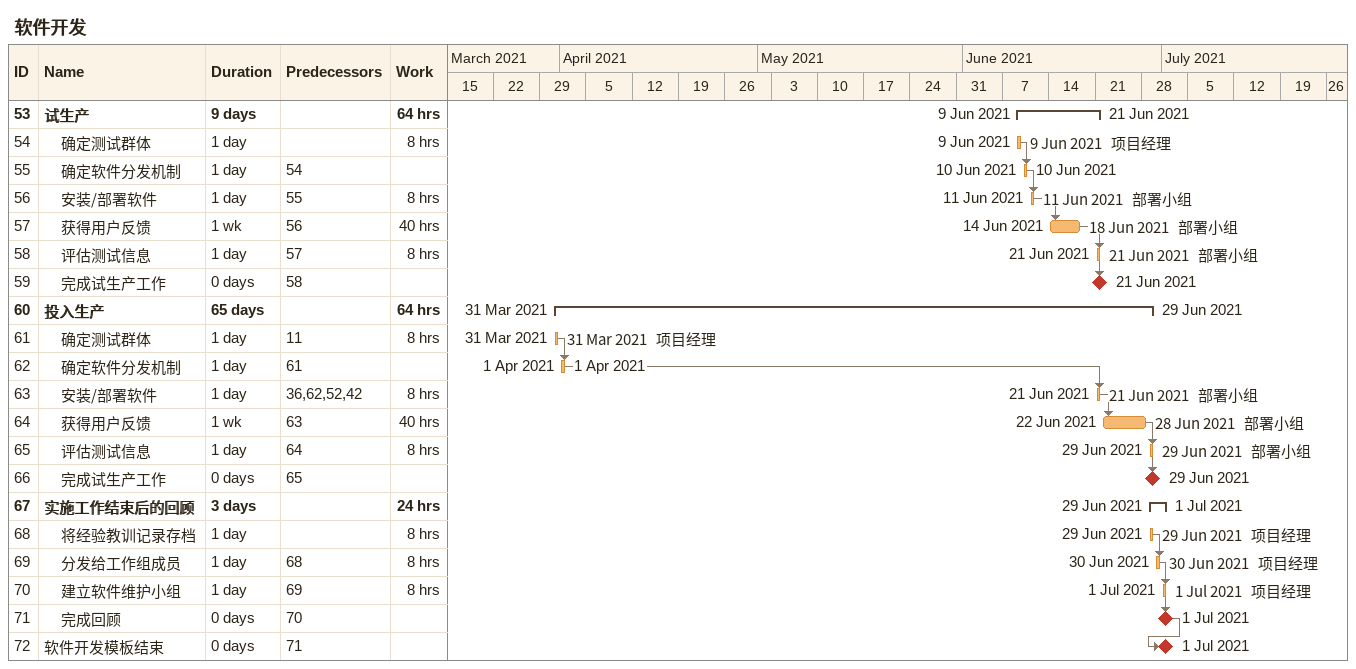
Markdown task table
软件开发

| ID | Level | Task | Duration | Start | Finish | Predecessors | Resources | Work (h) |
|---|---|---|---|---|---|---|---|---|
| 53 | 1 | **试生产** | 9d | 2021-06-09 | 2021-06-21 |  |  | 64 |
| 54 | 2 | 确定测试群体 | 1d | 2021-06-09 | 2021-06-09 |  | 项目经理 | 8 |
| 55 | 2 | 确定软件分发机制 | 1d | 2021-06-10 | 2021-06-10 | 54 |  |  |
| 56 | 2 | 安装/部署软件 | 1d | 2021-06-11 | 2021-06-11 | 55 | 部署小组 | 8 |
| 57 | 2 | 获得用户反馈 | 1w | 2021-06-14 | 2021-06-18 | 56 | 部署小组 | 40 |
| 58 | 2 | 评估测试信息 | 1d | 2021-06-21 | 2021-06-21 | 57 | 部署小组 | 8 |
| 59 | 2 | 完成试生产工作 | 0d | 2021-06-21 | 2021-06-21 | 58 |  |  |
| 60 | 1 | **投入生产** | 65d | 2021-03-31 | 2021-06-29 |  |  | 64 |
| 61 | 2 | 确定测试群体 | 1d | 2021-03-31 | 2021-03-31 | 11 | 项目经理 | 8 |
| 62 | 2 | 确定软件分发机制 | 1d | 2021-04-01 | 2021-04-01 | 61 |  |  |
| 63 | 2 | 安装/部署软件 | 1d | 2021-06-21 | 2021-06-21 | 36, 62, 52, 42 | 部署小组 | 8 |
| 64 | 2 | 获得用户反馈 | 1w | 2021-06-22 | 2021-06-28 | 63 | 部署小组 | 40 |
| 65 | 2 | 评估测试信息 | 1d | 2021-06-29 | 2021-06-29 | 64 | 部署小组 | 8 |
| 66 | 2 | 完成试生产工作 | 0d | 2021-06-29 | 2021-06-29 | 65 |  |  |
| 67 | 1 | **实施工作结束后的回顾** | 3d | 2021-06-29 | 2021-07-01 |  |  | 24 |
| 68 | 2 | 将经验教训记录存档 | 1d | 2021-06-29 | 2021-06-29 |  | 项目经理 | 8 |
| 69 | 2 | 分发给工作组成员 | 1d | 2021-06-30 | 2021-06-30 | 68 | 项目经理 | 8 |
| 70 | 2 | 建立软件维护小组 | 1d | 2021-07-01 | 2021-07-01 | 69 | 项目经理 | 8 |
| 71 | 2 | 完成回顾 | 0d | 2021-07-01 | 2021-07-01 | 70 |  |  |
| 72 | 1 | 软件开发模板结束 | 0d | 2021-07-01 | 2021-07-01 | 71 |  |  |
